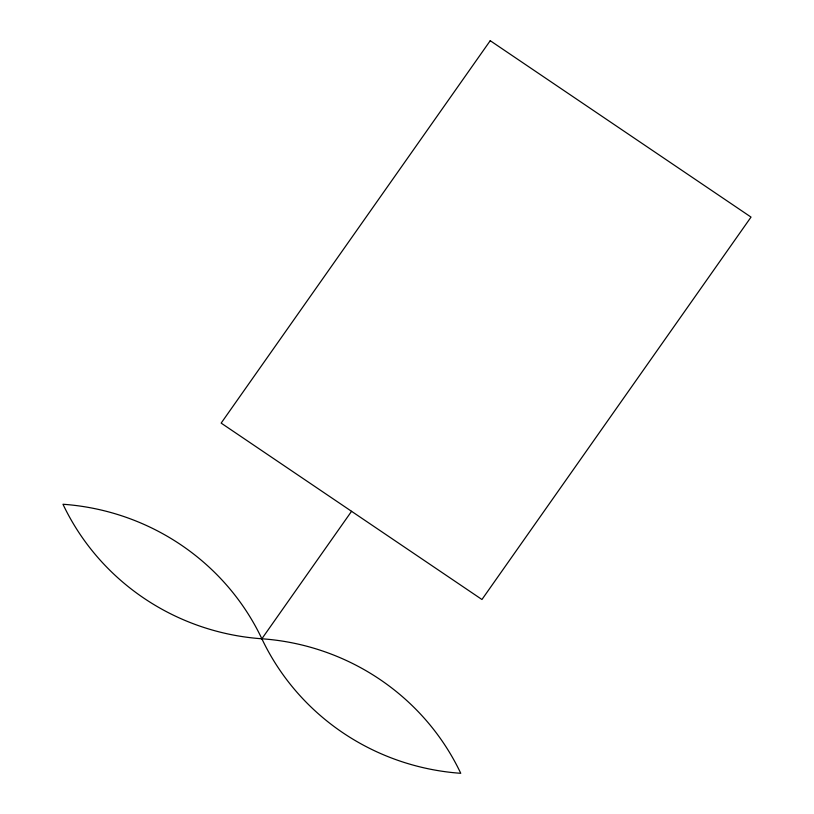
<?xml version="1.0" encoding="UTF-8"?>
<svg xmlns="http://www.w3.org/2000/svg" width="814" height="814" viewBox="0 0 814 814"><rect width="100%" height="100%" fill="white"/><g stroke="black" fill="none" stroke-linecap="round" stroke-linejoin="round"><path stroke-width="1.22" d="M261.864 638.776A237.423 232.489 3.8 0 0 460.755 773.3A237.423 232.489 3.8 0 0 261.864 638.776A237.423 232.489 3.8 0 1 62.973 504.253A237.423 232.489 3.8 0 1 261.864 638.776L351.556 511.304M490.232 40.7L221.154 423.107L481.949 599.501L751.027 217.094L490.232 40.7"/></g></svg>
